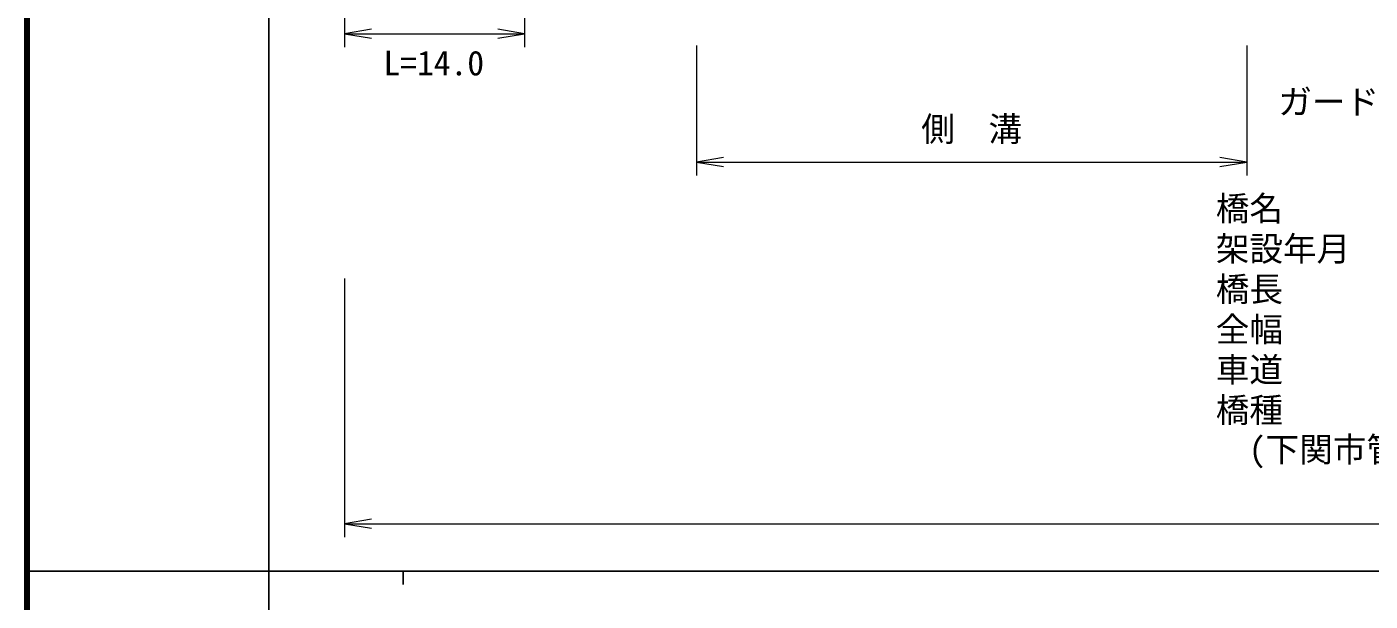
# Model space of a CAD drawing. Units: millimetres at full size, sheet at 1:1000; details may follow other scales. Extents: x 40000 to 680000, y 20000 to 380000.
# Drawn here: x 40000 to 139930, y 202759 to 245495 of the extents above; entities that cross this region are included whole.
import ezdxf
from ezdxf.enums import TextEntityAlignment as Align

# ---------------------------------------------------------------- set-up
doc = ezdxf.new("R2010")
doc.units = ezdxf.units.MM
doc.header["$LTSCALE"] = 1000
for name, color, linetype, lineweight in [('M-STR-HTXT', 7, 'Continuous', 13), ('M-TTL', 2, 'Continuous', 140), ('M-TTL-BAND', 7, 'Continuous', 25)]:
    doc.layers.add(name, color=color, linetype=linetype, lineweight=lineweight)
doc.layers.add('名称未設定-41', color=7, linetype='Continuous')
doc.styles.add('ＭＳ ゴシック', font='')
doc.styles.get('ＭＳ ゴシック').set_extended_font_data('MS Gothic')

# ---------------------------------------------------------------- blocks, each defined once
blk = doc.blocks.new('open_arrow')
at = {"color": 0, "linetype": 'Continuous', "lineweight": -2}
blk.add_lwpolyline([(7.5, 1.25), (0, 0), (7.5, -1.25)], dxfattribs=at)

msp = doc.modelspace()

# ---------------------------------------------------------------- linework, layer by layer
at = {"layer": 'M-STR-HTXT'}
for p, q in [((63641, 253145), (63641, 243985)), ((77031, 253145), (77031, 243985)), ((63641, 244985), (77031, 244985)), ((89815, 244101), (89815, 234427)), ((130753, 244101), (130753, 234427)), ((89815, 235427), (130753, 235427)), ((63641, 226773), (63641, 207514)), ((63641, 208514), (562890, 208514))]:
    msp.add_line(p, q, dxfattribs=at)
at = {"layer": 'M-TTL'}
msp.add_line((40000, 380000), (40000, 20000), dxfattribs=at)
at = {"layer": 'M-TTL-BAND'}
for p, q in [((58000, 370000), (58000, 20000)), ((40000, 205000), (579000, 205000)), ((68000, 205000), (68000, 204000))]:
    msp.add_line(p, q, dxfattribs=at)

# ---------------------------------------------------------------- block references
at = {"layer": 'M-STR-HTXT', "xscale": 267, "yscale": 267}
for p in [(63641, 244985), (89815, 235427), (63641, 208514)]:
    msp.add_blockref('open_arrow', p, dxfattribs=at)
at = {"layer": 'M-STR-HTXT', "xscale": 267, "yscale": 267, "rotation": 180}
for p in [(77031, 244985), (130753, 235427)]:
    msp.add_blockref('open_arrow', p, dxfattribs=at)

# ---------------------------------------------------------------- texts
at = {"layer": 'M-STR-HTXT', "style": 'ＭＳ ゴシック'}
for s, p in [('L=14.0', (70273, 241335)), ('側\u3000溝', (110284, 236427))]:
    msp.add_text(s, height=1833, dxfattribs=at).set_placement(p, align=Align.BOTTOM_CENTER)
msp.add_text('ガードフェンス', height=1833, dxfattribs=at).set_placement((141853, 239916), align=Align.MIDDLE_CENTER)
for s, p in [('橋名', (128448, 231980)), ('架設年月', (128448, 228980)), ('橋長', (128448, 225980)), ('全幅', (128448, 222980)), ('車道', (128448, 219980)), ('橋種', (128448, 216980))]:
    msp.add_text(s, height=1833, dxfattribs=at).set_placement(p, align=Align.MIDDLE_LEFT)
at = {"layer": '名称未設定-41', "style": 'ＭＳ ゴシック'}
msp.add_text('(下関市管理)', height=1833, dxfattribs=at).set_placement((130907, 212579), align=Align.BOTTOM_LEFT)

doc.saveas('drawing.dxf')
